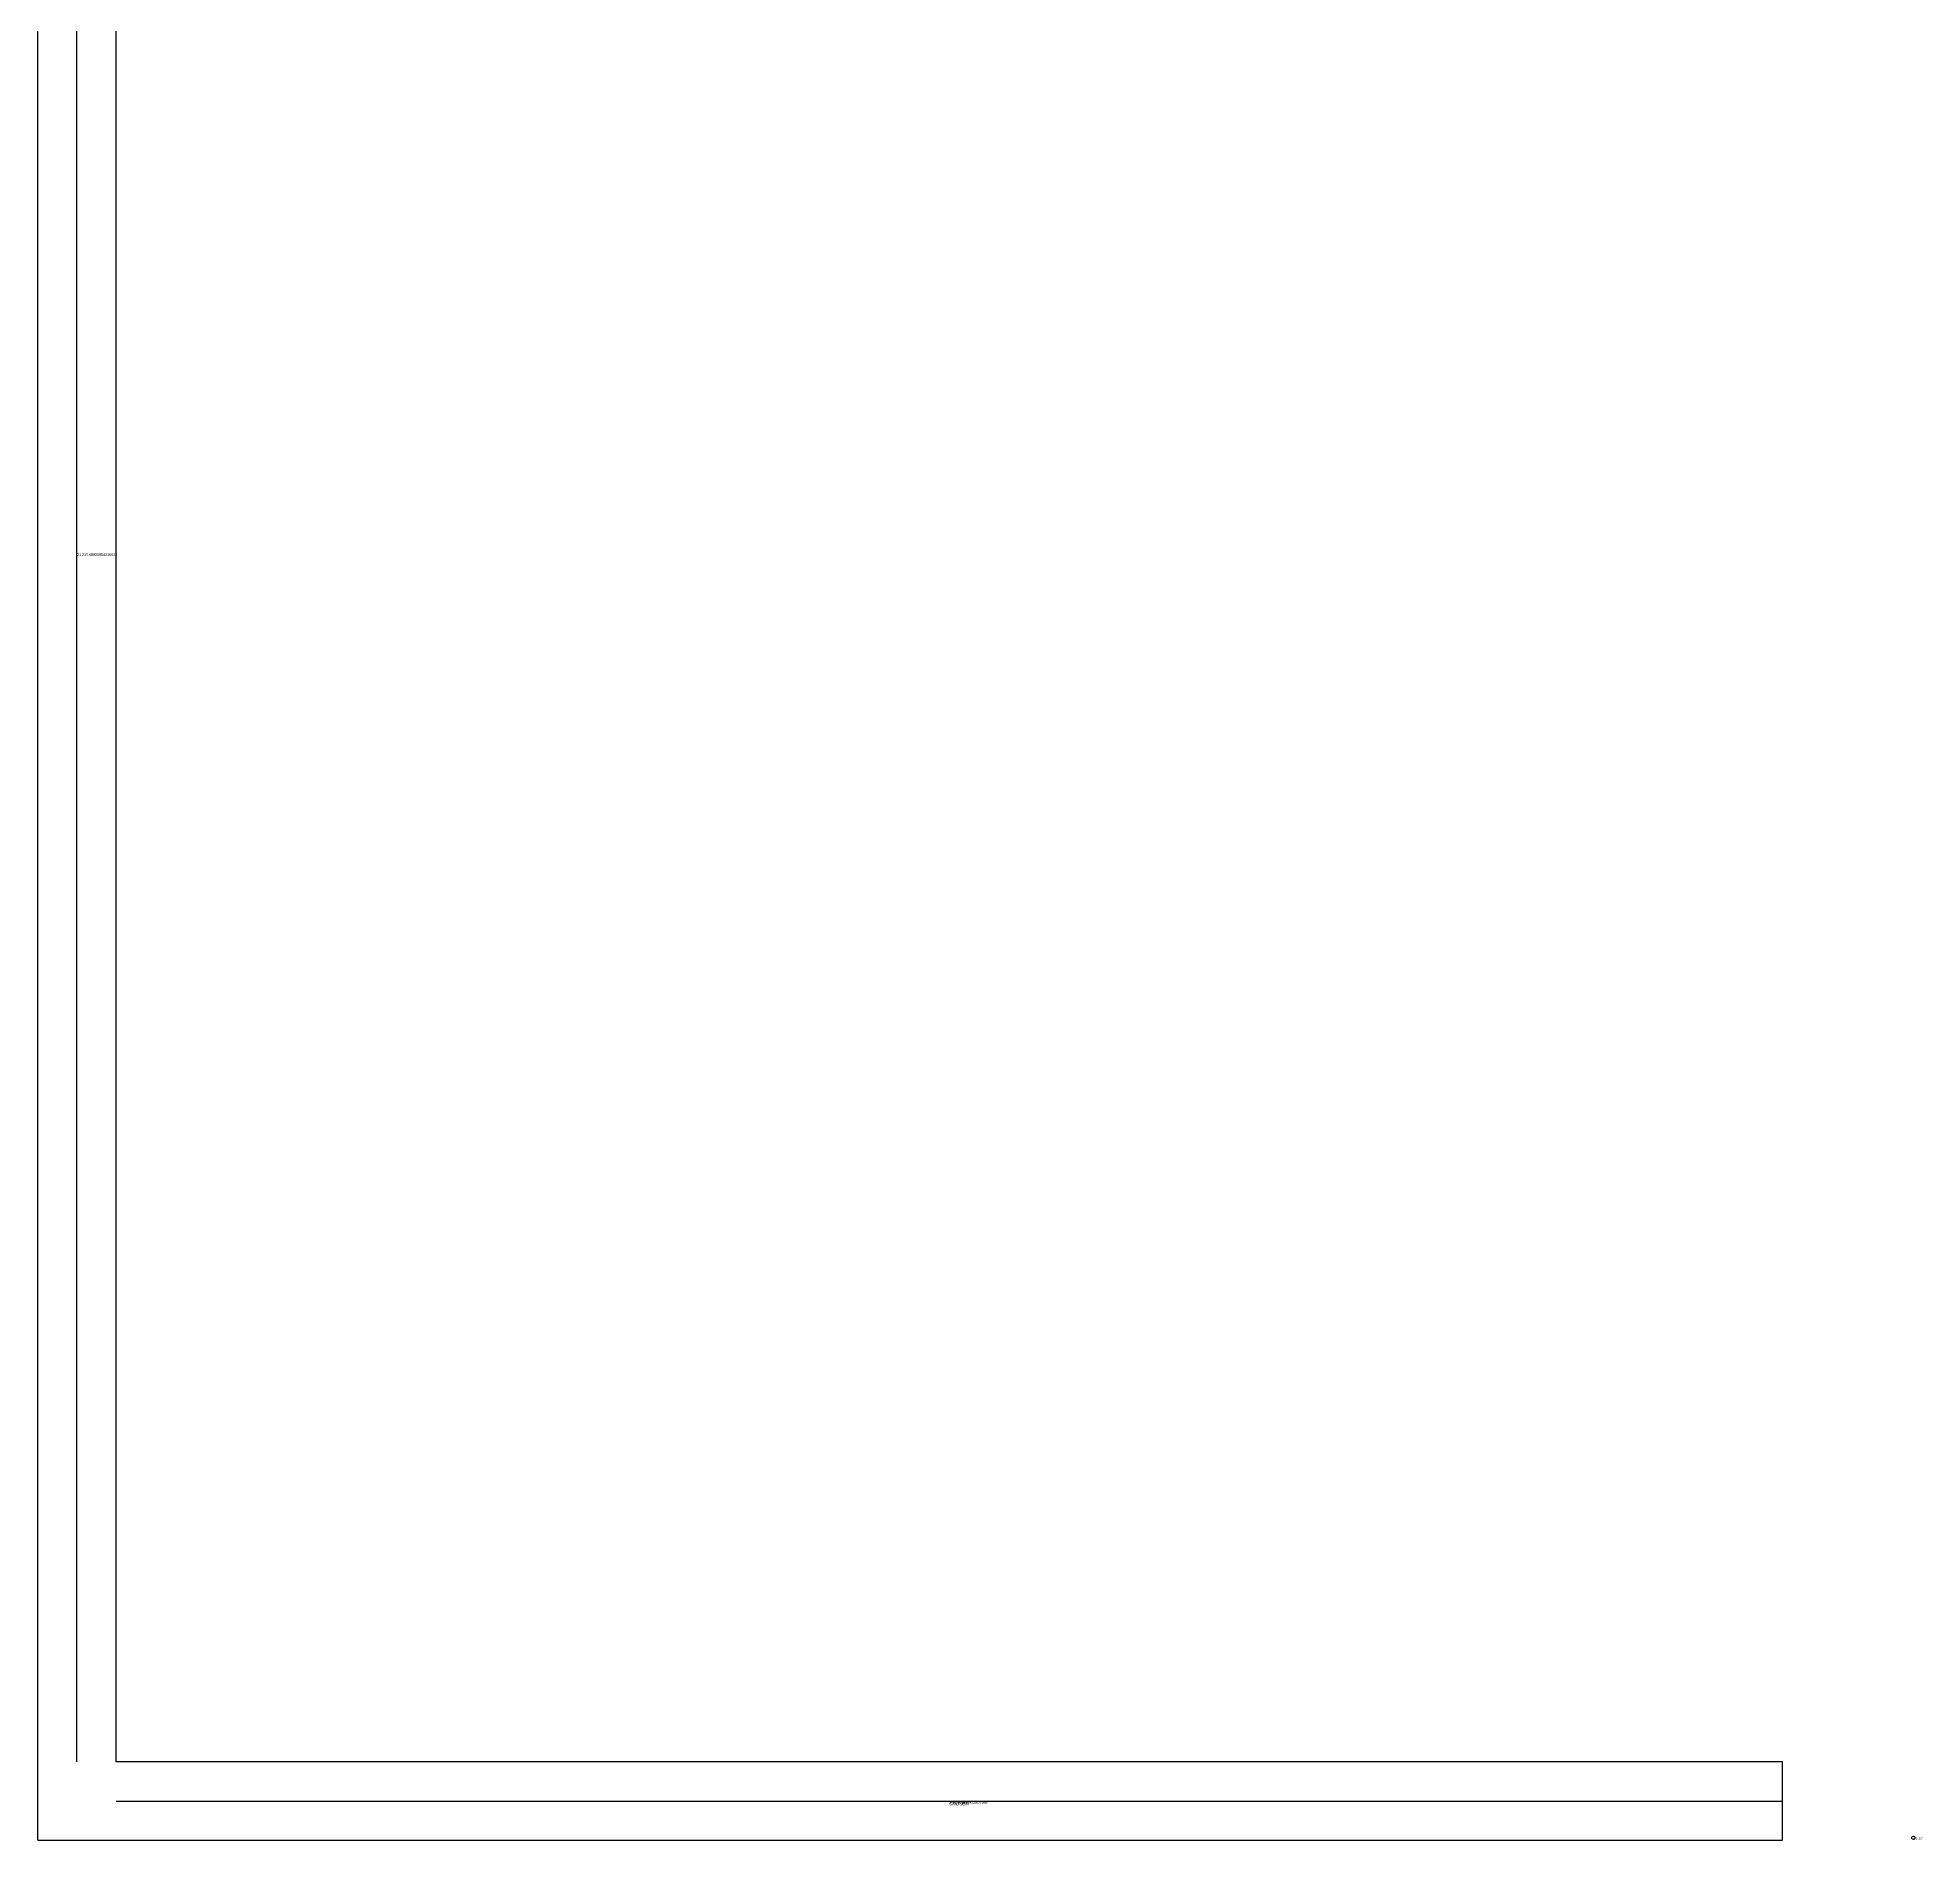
# Model space of a CAD drawing. Header units: metres. Extents: x 328 to 784, y 390 to 981.
# Drawn here: x 328 to 544, y 537 to 743.6 of the extents above; entities that cross this region are included whole.
import ezdxf

# ---------------------------------------------------------------- set-up
doc = ezdxf.new("R2010")
doc.units = ezdxf.units.M

msp = doc.modelspace()

# ---------------------------------------------------------------- linework, layer by layer
at = {"layer": 'centrelines'}
for p, q in [((332.5, 546), (332.5, 823)), ((337, 541.5), (528, 541.5))]:
    msp.add_line(p, q, dxfattribs=at)
at = {"layer": 'entity_location'}
msp.add_circle((543.01, 537.29), 0.2, dxfattribs=at)
at = {"layer": 'wall'}
for p, q in [((328, 537), (328, 981)), ((337, 546), (337, 823)), ((528, 546), (337, 546)), ((528, 537), (528, 546)), ((328, 537), (528, 537))]:
    msp.add_line(p, q, dxfattribs=at)

# ---------------------------------------------------------------- texts
at = {"layer": 'centrelines', "char_height": 0.3, "attachment_point": 1}
for s, insert in [('21 210.68925984216025', (332.5, 684.5)), ('1 15.587412433807986', (432.5, 541.5))]:
    msp.add_mtext(s, dxfattribs=dict(at, insert=insert))
at = {"layer": 'chosen_line', "color": 3, "insert": (432.5, 541.5), "char_height": 0.5, "attachment_point": 1}
msp.add_mtext('chosen', dxfattribs=at)
at = {"layer": 'debug', "insert": (543.01, 537.29), "char_height": 0.2, "attachment_point": 1}
msp.add_mtext('543, 537', dxfattribs=at)

doc.saveas('drawing.dxf')
